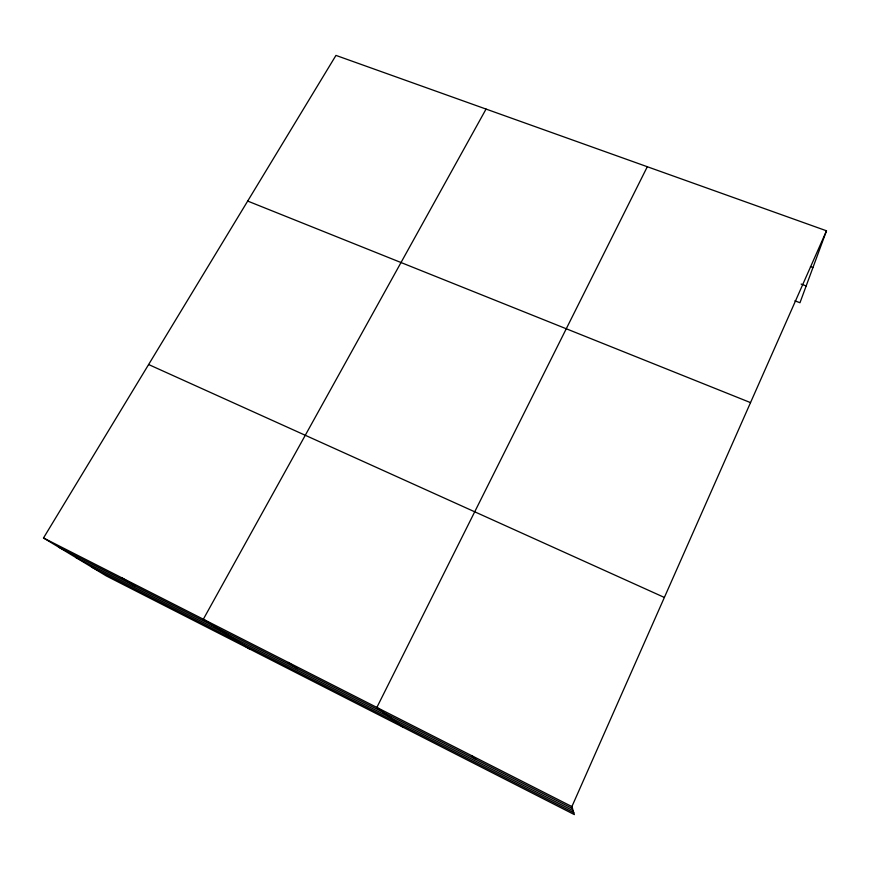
<?xml version="1.0" encoding="UTF-8"?>
<svg xmlns="http://www.w3.org/2000/svg" width="870" height="870" viewBox="0 0 870 870"><rect width="100%" height="100%" fill="white"/><g stroke="black" fill="none" stroke-linecap="round" stroke-linejoin="round"><path stroke-width="1.3" d="M826.5 230.8L571.894 806.588L574.363 814.592L106.314 575.94L43.5 537.975L335.961 55.408L826.5 230.8L799.976 302.738L794.919 300.846M647.313 166.735L376.862 707.44L403.278 727.353M486.058 109.076L203.341 619.222L249.418 648.911M810.427 266.611L812.95 267.536M801.129 284.066L806.175 285.936M247.678 201.068L750.527 402.614M148.618 364.53L664.375 597.451M43.5 537.975L571.894 806.588M59.019 547.35L572.514 808.589M75.614 557.376L573.167 810.709M91.654 567.077L573.798 812.743M121.811 577.778L135.361 586.195M288.274 662.407L297.377 668.617M472.182 755.889L475.912 759.434"/></g></svg>
